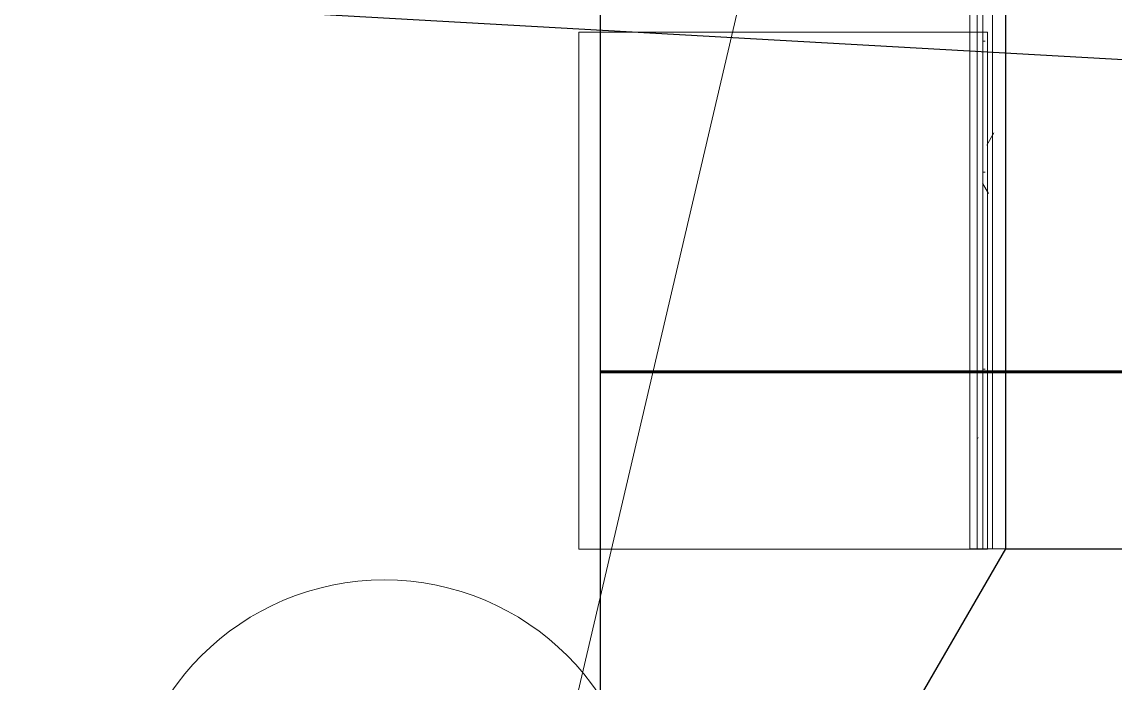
# Model space of a CAD drawing. Header units: millimetres. Extents: x -32 to 417638015, y -35 to 175284279.
# Drawn here: x 416311705 to 416313396, y 175262447 to 175263470 of the extents above; entities that cross this region are included whole.
import ezdxf
from ezdxf.enums import TextEntityAlignment as Align

# ---------------------------------------------------------------- set-up
doc = ezdxf.new("R2010")
doc.units = ezdxf.units.MM
for name, color, linetype, lineweight in [('_ЭМ_гофра', 5, 'Continuous', 60), ('_ЭМ_ТХ_пищеблок', 7, 'Continuous', 30), ('Атрибут', 7, 'Continuous', 5), ('Двери', 7, 'Continuous', 9), ('Оборудование', 7, 'Continuous', 18), ('Перекрытие', 7, 'Continuous', 18), ('Стены внутренние', 7, 'Continuous', 18), ('Стены несущие', 7, 'Continuous', 30), ('Стены отделка', 7, 'Continuous', 30), ('Стены штриховка', 7, 'Continuous', 9), ('ШТРИХОВКА', 252, 'Continuous', 15), ('ЭМ_Лоток 1_2', 162, 'Continuous', 30)]:
    doc.layers.add(name, color=color, linetype=linetype, lineweight=lineweight)
doc.layers.add('PDF __ЭМ_Надписи', color=7, linetype='Continuous')
doc.layers.add('ЭОМ_Лотки рабочие', color=5, linetype='Continuous')
doc.layers.add('Линии', color=7, linetype='Continuous', lineweight=9, true_color=0x00a600)
doc.styles.add('ISOCPEUR', font='isocpeur.ttf', dxfattribs={"width": 0.85, "height": 274.9999999999997})
doc.linetypes.add('Cable in the tray', pattern='A,5,[130,ltypeshp.shx,S=1,R=0,X=0,Y=0],1.5,[130,ltypeshp.shx,S=1.5,R=90,X=0,Y=-1],1,[130,ltypeshp.shx,S=1,R=0,X=0.5,Y=0],5', length=12.5)

# ---------------------------------------------------------------- blocks, each defined once
blk = doc.blocks.new('_ЭМ_ТХ_Пищеблок')
at = {"layer": 'Оборудование', "color": 8}
for p, q in [((54311.41243361539, 33109.26100052692), (54311.41243361539, 33909.26100052692)), ((54311.41243361539, 33909.26100052692), (54943.41243361539, 33909.26100052692)), ((54943.41243361539, 33909.26100052692), (54943.41243361539, 33109.26100052692)), ((54943.41243361539, 33109.26100052692), (54311.41243361539, 33109.26100052692))]:
    blk.add_line(p, q, dxfattribs=at)
at = {"layer": 'Атрибут', "color": 8, "style": 'ISOCPEUR', "width": 0.85}
blk.add_attdef('№_ПОЗИЦИИ', text='', height=150, rotation=90, dxfattribs=at).set_placement((58331.67525722168, 39155.16258932042), align=Align.MIDDLE_CENTER)
blk = doc.blocks.new('ТХ пищеблок....')
at = {"layer": 'Оборудование', "color": 8}
for p, q in [((1646.120784858475, 17777.1183421209), (1646.120784858475, 18577.1183421209)), ((1646.120784858475, 18577.1183421209), (2278.120784858475, 18577.1183421209)), ((2278.120784858475, 18577.1183421209), (2278.120784858475, 17777.1183421209)), ((2278.120784858475, 17777.1183421209), (1646.120784858475, 17777.1183421209))]:
    blk.add_line(p, q, dxfattribs=at)
blk = doc.blocks.new('1 этаж')
at = {"layer": 'Стены внутренние', "lineweight": 9}
h = blk.add_hatch(dxfattribs=at)
h.set_pattern_fill('FP_12', color=8, style=0, pattern_type=2)
h.set_pattern_definition([(0, (557.2005734382547, 188.9018102923583), (406.4, 101.6), [33.528, -271.272, 33.528, -271.272, -1625.6]), (0, (557.2005734382547, 188.9018102923583), (406.4, 101.6), [-609.6, 33.528, -576.072, 33.528, -271.272, -711.2]), (0, (557.2005734382547, 188.9018102923583), (406.4, 101.6), [-1524, 33.528, -169.672, 33.528, -474.472]), (120, (709.6005734382488, 239.7018102923575), (-291.1881810244989, 301.1527240979959), [33.52799999999996, -271.2719999999997, 33.52799999999996, -271.2719999999997, -1625.599999999999]), (120, (709.6005734382488, 239.7018102923575), (-291.1881810244989, 301.1527240979959), [-609.5999999999995, 33.52799999999996, -576.0719999999994, 33.52799999999996, -271.2719999999997, -711.1999999999995]), (120, (709.6005734382488, 239.7018102923575), (-291.1881810244989, 301.1527240979959), [-1523.999999999999, 33.52799999999996, -169.6719999999999, 33.52799999999996, -474.4719999999997]), (240, (760.4005734382372, 442.9018102923583), (-115.2118189755009, -402.7527240979958), [33.528, -271.272, 33.528, -271.272, -1625.6]), (240, (760.4005734382372, 442.9018102923583), (-115.2118189755009, -402.7527240979958), [-609.6, 33.528, -576.072, 33.528, -271.272, -711.2]), (240, (760.4005734382372, 442.9018102923583), (-115.2118189755009, -402.7527240979958), [-1524, 33.528, -169.672, 33.528, -474.472])])
h.paths.add_polyline_path([(49008.08537243842, 25984.80218870533), (49008.08537243848, 26451.22015265742), (48993.08537243842, 26451.22015265742), (48993.08537243842, 25984.80218870533), (49007.87001009984, 25984.80218870533)])
h.paths.add_polyline_path([(49008.08537243848, 27501.22015265742), (49008.08537243848, 30093.90181029226), (48993.08537243845, 30093.90181029226), (48993.08537243845, 27501.22015265742)])
h.paths.add_polyline_path([(49008.08537243848, 31143.90181029224), (49008.08537243848, 33498.45477044499), (48993.08537243845, 33498.45477044499), (48993.08537243845, 31143.90181029224)])
at = {"layer": 'Двери', "color": 8, "lineweight": 30}
blk.add_line((49028.08537243746, 31143.90181029221), (48503.08537243745, 30234.57513631854), dxfattribs=at)
at = {"layer": 'Линии', "color": 8}
blk.add_circle((48067.65463744989, 30695.68727130233), 400, dxfattribs=at)
at = {"layer": 'Перекрытие', "color": 8}
blk.add_line((47898.08537243839, 28917.7060188029), (48973.08537243842, 33512.55477044494), dxfattribs=at)
at = {"layer": 'Стены несущие', "color": 8}
for p, q in [((49028.08537243842, 35551.90181029221), (49028.08537243842, 31143.90181029219)), ((49028.08537243842, 31143.90181029219), (49538.08537243839, 31143.90181029219))]:
    blk.add_line(p, q, dxfattribs=at)
at = {"layer": 'Стены отделка', "color": 8, "lineweight": 9}
for p, q in [((49008.08537243842, 31143.90181029219), (49008.08537243842, 33528.45477044494)), ((48973.08537243842, 33512.55477044494), (48973.08537243842, 31143.90181029219)), ((48973.08537243842, 31143.90181029219), (49028.08537243842, 31143.90181029219))]:
    blk.add_line(p, q, dxfattribs=at)
at = {"layer": 'Стены штриховка', "color": 8}
for p, q in [((48993.08537243842, 33528.45477044494), (48993.08537243842, 31143.90181029224)), ((48984.08537243848, 33512.55477044494), (48984.08537243842, 31143.90181029224))]:
    blk.add_line(p, q, dxfattribs=at)
at = {"layer": 'ЭОМ_Лотки рабочие'}
blk.add_blockref('ТХ пищеблок....', (46722.0575752336, 13366.04446869802), dxfattribs=at)

msp = doc.modelspace()

# ---------------------------------------------------------------- linework, layer by layer
at = {"layer": '_ЭМ_гофра', "linetype": 'ByBlock'}
msp.add_lwpolyline([(416318074.1468003, 175267150.2224322), (416318074.1468003, 175262928.3131667), (416312598.8864031, 175262928.3131667)], dxfattribs=at)
at = {"layer": 'PDF __ЭМ_Надписи', "lineweight": 25}
msp.add_lwpolyline([(416315320.9656317, 175263303.5856918), (416308192.0753988, 175263705.749927), (416304788.4959764, 175263705.749927)], dxfattribs=at)
at = {"layer": 'ЭМ_Лоток 1_2', "linetype": 'Cable in the tray', "ltscale": 50}
msp.add_lwpolyline([(416312600.0935227, 175267849.9695136), (416312598.8864031, 175259474.1059382)], dxfattribs=at)

# ---------------------------------------------------------------- block references
at = {"layer": '_ЭМ_ТХ_пищеблок', "lineweight": 50}
msp.add_blockref('_ЭМ_ТХ_Пищеблок', (416258254.8670169, 175229544.5649611), dxfattribs=at)
at = {"layer": 'ШТРИХОВКА'}
msp.add_blockref('1 этаж', (416264198.1010904, 175231510.6631508), dxfattribs=at)

doc.saveas('drawing.dxf')
